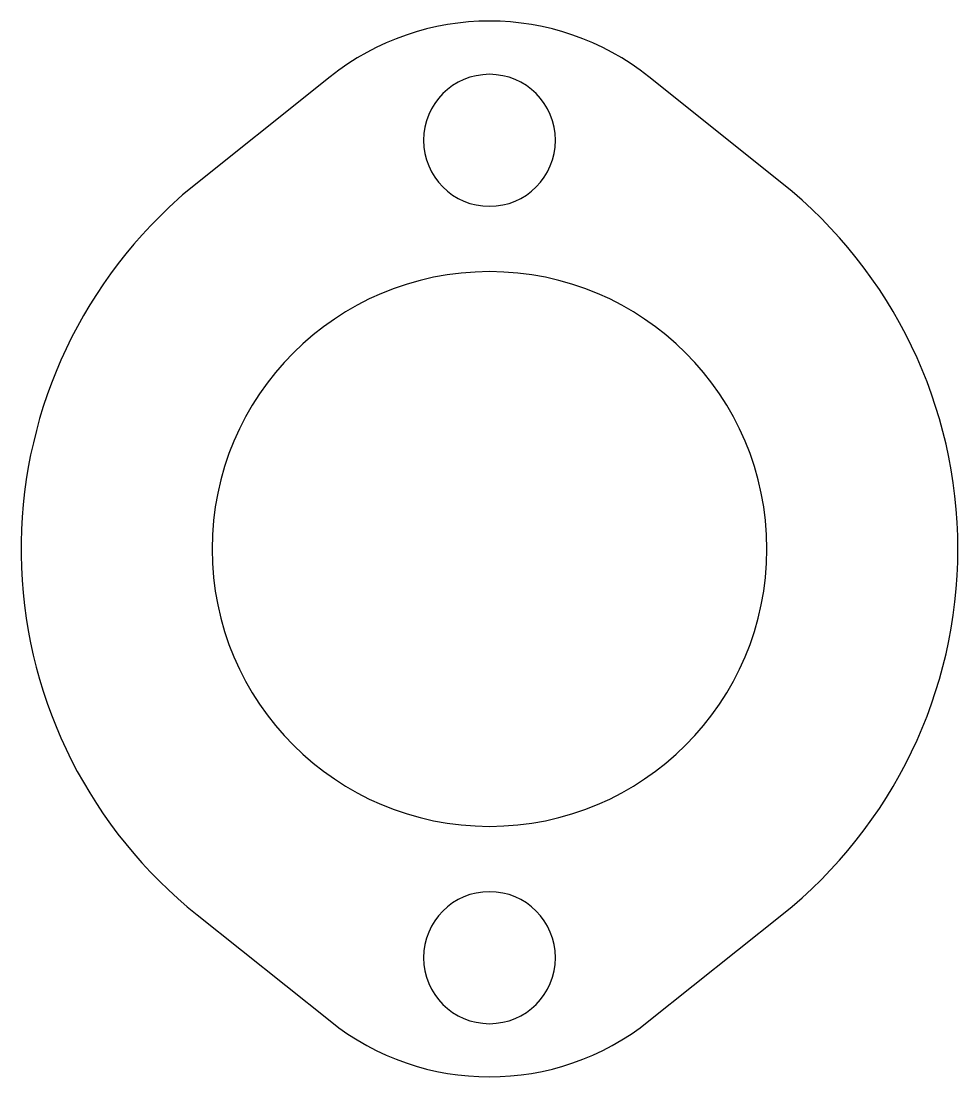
# Model space of a CAD drawing. Header units: millimetres. Extents: x 151.5 to 173.5, y -200.4 to -175.6.
import ezdxf

# ---------------------------------------------------------------- set-up
doc = ezdxf.new("R2010")
doc.units = ezdxf.units.MM
doc.layers.get('0').update_dxf_attribs({"linetype": 'CONTINUOUS'})

msp = doc.modelspace()

# ---------------------------------------------------------------- linework, layer by layer
msp.add_lwpolyline([(158.755, -199.087, 0.350438), (166.245, -199.087), (169.366, -196.594, 0.481001), (169.366, -179.406), (166.245, -176.912, 0.350438), (158.755, -176.912), (155.292, -179.68), (154.972, -179.979, 0.456737), (155.634, -196.594)], format="xyb", close=True)
at = {"extrusion": (-6.31089e-30, 3.56036e-25, -1)}
for centre in [(-162.5, -178.4, 0), (-162.5, -197.6, 0)]:
    msp.add_circle(centre, 1.55, dxfattribs=at)
at = {"extrusion": (-1.11022e-16, 3.56036e-25, -1)}
msp.add_circle((-162.5, -188, 0), 6.515, dxfattribs=at)

doc.saveas('drawing.dxf')
